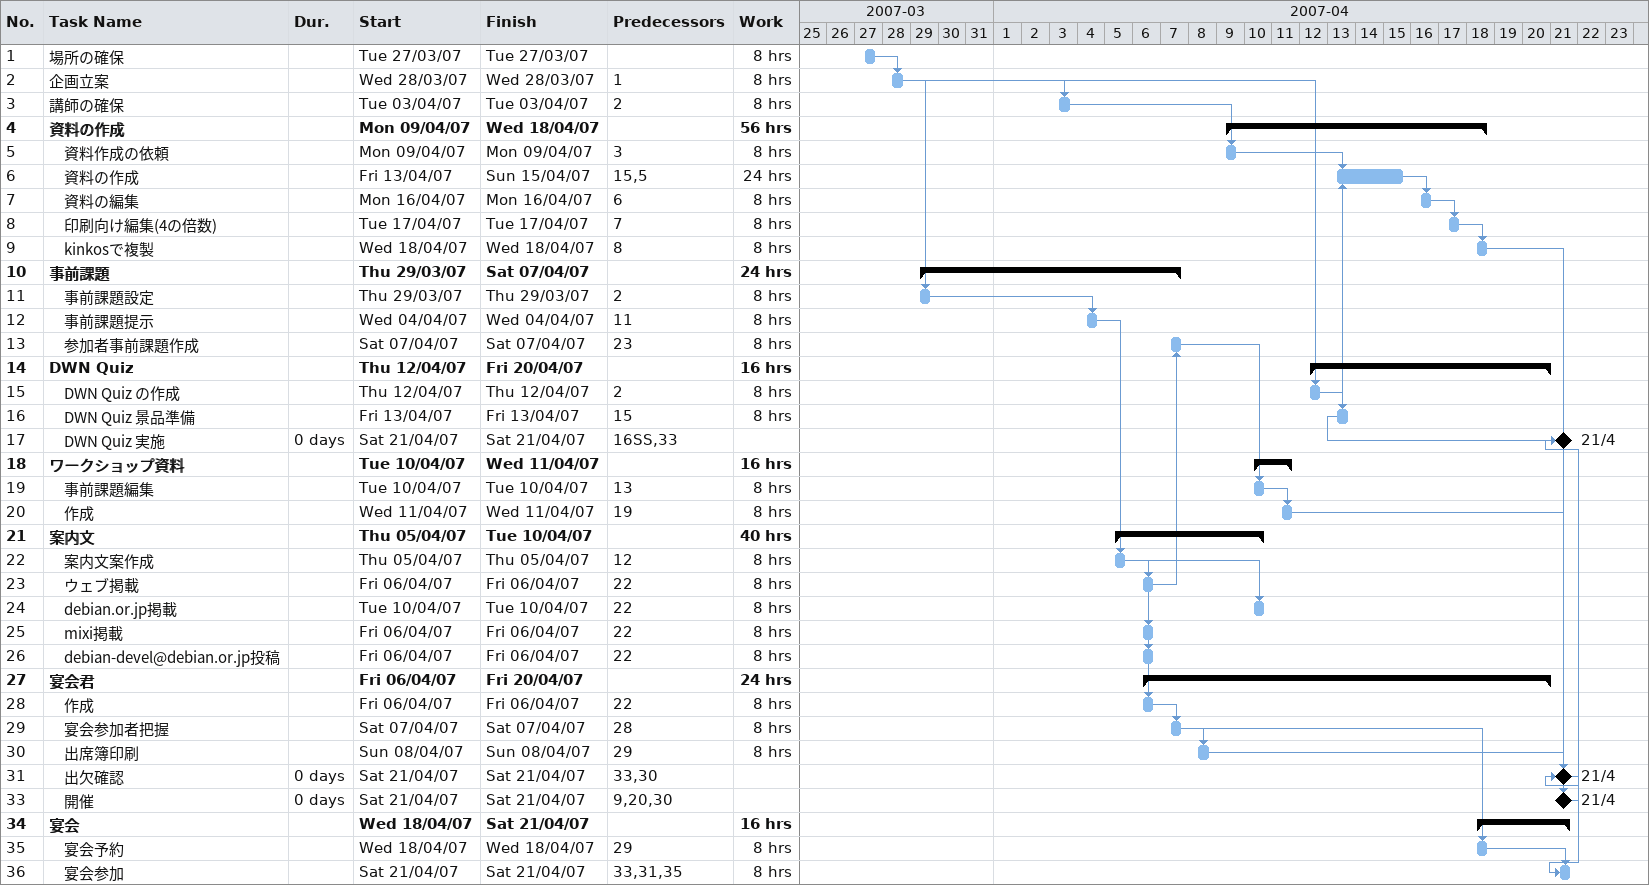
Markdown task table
| ID | Level | Task | Duration | Start | Finish | Predecessors | Work (h) |
|---|---|---|---|---|---|---|---|
| 1 | 1 | 場所の確保 |  | 2007-03-27 | 2007-03-27 |  | 8 |
| 2 | 1 | 企画立案 |  | 2007-03-28 | 2007-03-28 | 1 | 8 |
| 3 | 1 | 講師の確保 |  | 2007-04-03 | 2007-04-03 | 2 | 8 |
| 4 | 1 | **資料の作成** |  | 2007-04-09 | 2007-04-18 |  | 56 |
| 5 | 2 | 資料作成の依頼 |  | 2007-04-09 | 2007-04-09 | 3 | 8 |
| 6 | 2 | 資料の作成 |  | 2007-04-13 | 2007-04-15 | 15, 5 | 24 |
| 7 | 2 | 資料の編集 |  | 2007-04-16 | 2007-04-16 | 6 | 8 |
| 8 | 2 | 印刷向け編集(4の倍数) |  | 2007-04-17 | 2007-04-17 | 7 | 8 |
| 9 | 2 | kinkosで複製 |  | 2007-04-18 | 2007-04-18 | 8 | 8 |
| 10 | 1 | **事前課題** |  | 2007-03-29 | 2007-04-07 |  | 24 |
| 11 | 2 | 事前課題設定 |  | 2007-03-29 | 2007-03-29 | 2 | 8 |
| 12 | 2 | 事前課題提示 |  | 2007-04-04 | 2007-04-04 | 11 | 8 |
| 13 | 2 | 参加者事前課題作成 |  | 2007-04-07 | 2007-04-07 | 23 | 8 |
| 14 | 1 | **DWN Quiz** |  | 2007-04-12 | 2007-04-20 |  | 16 |
| 15 | 2 | DWN Quiz の作成 |  | 2007-04-12 | 2007-04-12 | 2 | 8 |
| 16 | 2 | DWN Quiz 景品準備 |  | 2007-04-13 | 2007-04-13 | 15 | 8 |
| 17 | 2 | DWN Quiz 実施 | 0d | 2007-04-21 | 2007-04-21 | 16SS, 33 |  |
| 18 | 1 | **ワークショップ資料** |  | 2007-04-10 | 2007-04-11 |  | 16 |
| 19 | 2 | 事前課題編集 |  | 2007-04-10 | 2007-04-10 | 13 | 8 |
| 20 | 2 | 作成 |  | 2007-04-11 | 2007-04-11 | 19 | 8 |
| 21 | 1 | **案内文** |  | 2007-04-05 | 2007-04-10 |  | 40 |
| 22 | 2 | 案内文案作成 |  | 2007-04-05 | 2007-04-05 | 12 | 8 |
| 23 | 2 | ウェブ掲載 |  | 2007-04-06 | 2007-04-06 | 22 | 8 |
| 24 | 2 | debian.or.jp掲載 |  | 2007-04-10 | 2007-04-10 | 22 | 8 |
| 25 | 2 | mixi掲載 |  | 2007-04-06 | 2007-04-06 | 22 | 8 |
| 26 | 2 | debian-devel@debian.or.jp投稿 |  | 2007-04-06 | 2007-04-06 | 22 | 8 |
| 27 | 1 | **宴会君** |  | 2007-04-06 | 2007-04-20 |  | 24 |
| 28 | 2 | 作成 |  | 2007-04-06 | 2007-04-06 | 22 | 8 |
| 29 | 2 | 宴会参加者把握 |  | 2007-04-07 | 2007-04-07 | 28 | 8 |
| 30 | 2 | 出席簿印刷 |  | 2007-04-08 | 2007-04-08 | 29 | 8 |
| 31 | 2 | 出欠確認 | 0d | 2007-04-21 | 2007-04-21 | 33, 30 |  |
| 33 | 2 | 開催 | 0d | 2007-04-21 | 2007-04-21 | 9, 20, 30 |  |
| 34 | 1 | **宴会** |  | 2007-04-18 | 2007-04-21 |  | 16 |
| 35 | 2 | 宴会予約 |  | 2007-04-18 | 2007-04-18 | 29 | 8 |
| 36 | 2 | 宴会参加 |  | 2007-04-21 | 2007-04-21 | 33, 31, 35 | 8 |
